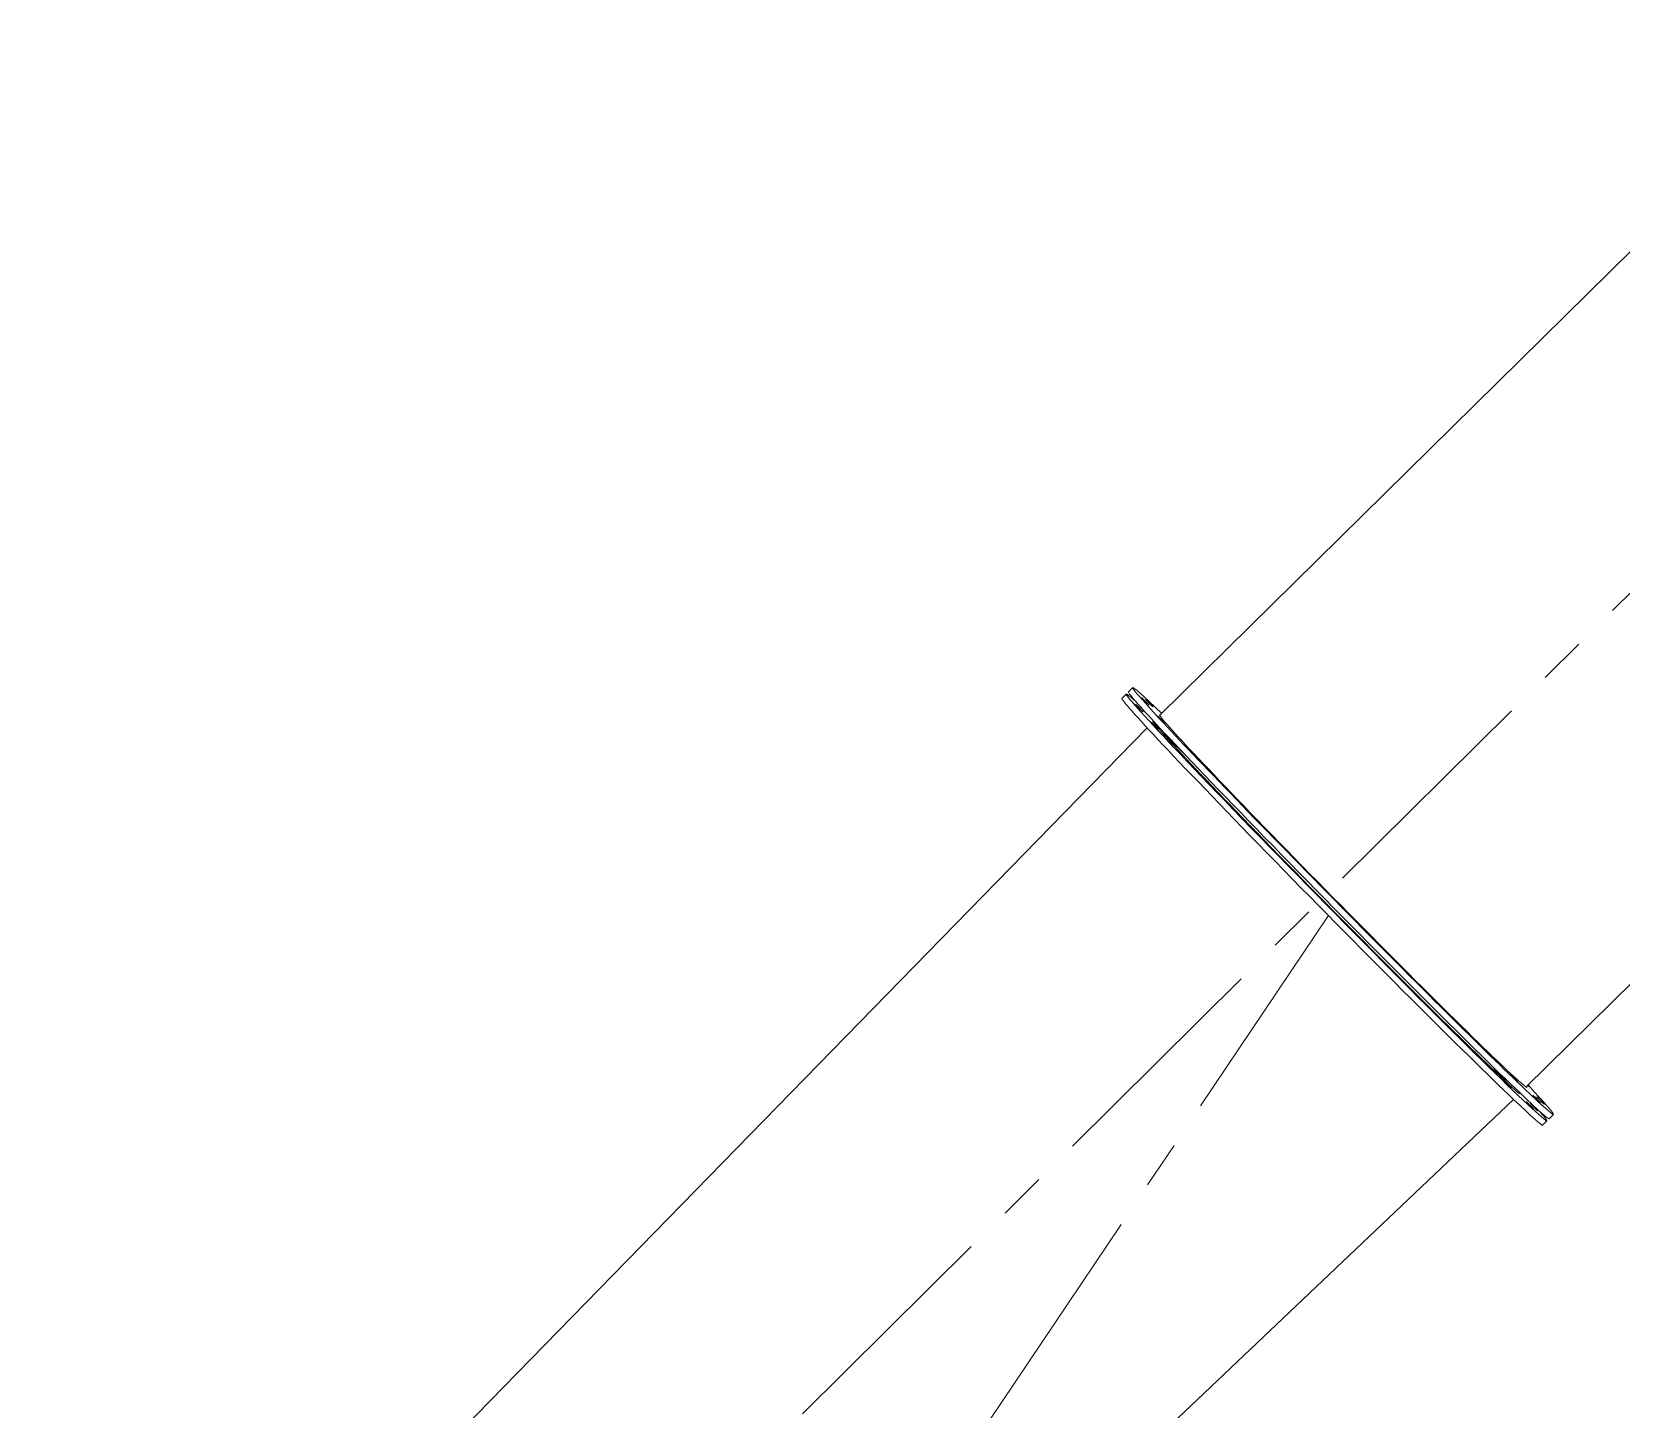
# Model space of a CAD drawing. Header units: inches. Extents: x -350577 to -266477, y -437959 to -377535.
# Drawn here: x -288864 to -286775, y -388350 to -386539 of the extents above; entities that cross this region are included whole.
import ezdxf

# ---------------------------------------------------------------- set-up
doc = ezdxf.new("R2010")
doc.units = ezdxf.units.IN
doc.header["$MEASUREMENT"] = 0
doc.linetypes.add('CENTER', pattern=[2, 1.25, -0.25, 0.25, -0.25])
doc.layers.add('CENTER       (itatec)', color=4, linetype='CENTER', lineweight=9)
doc.layers.add('ORGINAL (itatec)', color=3, linetype='Continuous', lineweight=9)

msp = doc.modelspace()

# ---------------------------------------------------------------- linework, layer by layer
at = {"layer": 'CENTER       (itatec)', "ltscale": 250}
for points in [[(-293131.3, -394810.7), (-293131.3, -393930.6, -0.22693), (-292822.1, -393284.3), (-286197.3, -386715.8, -0.121189), (-285574.7, -386386.5), (-279619.5, -384303, 0.093142), (-278642.9, -383740.8), (-275878.1, -381973.7)], [(-290797.6, -396580.6), (-290797.6, -395684, -0.075825), (-290730.9, -395247.2), (-289635.9, -391447.8, -0.071032), (-289556.9, -391272.2), (-287159.8, -387700.5)]]:
    msp.add_lwpolyline(points, format="xyb", dxfattribs=at)
at = {"layer": 'ORGINAL (itatec)', "extrusion": (1.66533e-16, 0.816497, 0.57735)}
for p, q in [((-287381.7, -387437.6), (-286417.5, -386487.3)), ((-286900.1, -387926.1), (-285936, -386975.9)), ((-287431.4, -387415), (-287425.7, -387409.3)), ((-287422.8, -387406.5), (-287417.1, -387400.9)), ((-289730.9, -389842.6), (-287397.9, -387453.8)), ((-287424.1, -388424.2), (-286916.6, -387942.2)), ((-286878.2, -387976.2), (-286872.5, -387970.6)), ((-286869.7, -387967.7), (-286864, -387962.1))]:
    msp.add_line(p, q, dxfattribs=at)
at = {"layer": 'ORGINAL (itatec)'}
for centre, major_axis, start_param, end_param in [((-287149.1, -387689.9), (-276.6, 280.6), -0.286808, 2.627258), ((-287140.5, -387681.5), (-276.6, 280.6), -0.51446, 2.627258), ((-287146.2, -387687.1), (-276.6, 280.6), 0, 2.627258), ((-287154.8, -387695.6), (-276.6, 280.6), 0, 2.627258), ((-287140.5, -387681.5), (276.6, -280.6), -0.514334, 0.51446), ((-287154.8, -387695.6), (276.6, -280.6), -0.514334, 0), ((-287149.1, -387689.9), (276.6, -280.6), -0.514334, 0.286808), ((-287146.2, -387687.1), (276.6, -280.6), -0.514334, 0)]:
    msp.add_ellipse(centre, major_axis=major_axis, ratio=0.017941, start_param=start_param, end_param=end_param, dxfattribs=at)
at = {"layer": 'ORGINAL (itatec)', "extrusion": (-2.13321e-15, -1.86871e-15, -1)}
for centre in [(-287408.7, -387427.6), (-287400.2, -387419.2), (-287395.2, -387421.3), (-287388.3, -387451.2), (-287379.8, -387442.8), (-287344.5, -387498.1), (-287335.9, -387489.7), (-287273, -387555.4), (-287281.5, -387563.9), (-287124.1, -387724.7), (-287115.6, -387716.3), (-287045.1, -387804.1), (-287036.6, -387795.6), (-286976.3, -387872.2), (-286967.8, -387863.8), (-286894.5, -387950.2), (-286889.5, -387952.3), (-286885.9, -387941.8), (-286880.9, -387943.9)]:
    msp.add_ellipse(centre, major_axis=(4.91, -4.99), ratio=0.017941, start_param=-5.768851, end_param=0.514334, dxfattribs=at)
at = {"layer": 'ORGINAL (itatec)', "extrusion": (-3.47685e-15, -3.11509e-15, -1)}
msp.add_ellipse((-287403.7, -387429.7), major_axis=(-4.91, 4.99), ratio=0.017941, start_param=-1.883809, end_param=1.10667, dxfattribs=at)
at = {"layer": 'ORGINAL (itatec)', "extrusion": (-6.67866e-15, -6.19292e-15, -1)}
msp.add_ellipse((-287140.5, -387681.5), major_axis=(-241.5, 245), ratio=0.017941, start_param=-2.627258, end_param=0.076268, dxfattribs=at)
at = {"layer": 'ORGINAL (itatec)', "extrusion": (-7.2734e-15, -7.01293e-15, -1)}
msp.add_ellipse((-287149.1, -387689.9), major_axis=(-241.5, 245), ratio=0.017941, start_param=-2.627258, end_param=0.083509, dxfattribs=at)
at = {"layer": 'ORGINAL (itatec)', "extrusion": (-9.20722e-15, -8.76771e-15, -1)}
msp.add_ellipse((-287151.9, -387692.8), major_axis=(-240.8, 244.2), ratio=0.018194, start_param=0.331095, end_param=0.558445, dxfattribs=at)
at = {"layer": 'ORGINAL (itatec)', "extrusion": (-6.40202e-15, -6.15732e-15, -1)}
msp.add_ellipse((-287151.9, -387692.8), major_axis=(-235.2, 238.5), ratio=0.018194, start_param=0.301759, end_param=0.552053, dxfattribs=at)
at = {"layer": 'ORGINAL (itatec)', "extrusion": (-9.4942e-16, -1.01371e-15, -1)}
for centre in [(-287205.6, -387641.9), (-287197, -387633.5)]:
    msp.add_ellipse(centre, major_axis=(4.91, -4.99), ratio=0.017941, start_param=-5.768851, end_param=0.514334, dxfattribs=at)
at = {"layer": 'ORGINAL (itatec)', "extrusion": (-3.63469e-15, -3.35041e-15, -1)}
msp.add_ellipse((-287151.9, -387692.8), major_axis=(235.2, -238.5), ratio=0.018194, start_param=-0.534553, end_param=-0.2856, dxfattribs=at)
at = {"layer": 'ORGINAL (itatec)', "extrusion": (1.62218e-15, 1.83358e-15, -1)}
msp.add_ellipse((-287151.9, -387692.8), major_axis=(240.8, -244.2), ratio=0.018194, start_param=-0.541336, end_param=-0.316512, dxfattribs=at)
at = {"layer": 'ORGINAL (itatec)', "extrusion": (-5.69311e-15, -5.61126e-15, -1)}
msp.add_ellipse((-287149.1, -387689.9), major_axis=(241.5, -245), ratio=0.017941, start_param=-0.083509, end_param=0.514334, dxfattribs=at)
at = {"layer": 'ORGINAL (itatec)', "extrusion": (-5.92862e-15, -5.60955e-15, -1)}
msp.add_ellipse((-287140.5, -387681.5), major_axis=(241.5, -245), ratio=0.017941, start_param=-0.076268, end_param=0.514334, dxfattribs=at)
at = {"layer": 'ORGINAL (itatec)', "extrusion": (-7.70829e-15, -7.44157e-15, -1)}
for centre in [(-286915.8, -387914.2), (-286924.4, -387922.6)]:
    msp.add_ellipse(centre, major_axis=(4.91, -4.99), ratio=0.017941, start_param=-5.768851, end_param=0.514334, dxfattribs=at)
at = {"layer": 'ORGINAL (itatec)', "extrusion": (-5.57223e-15, -5.18035e-15, -1)}
msp.add_ellipse((-286901.3, -387920.3), major_axis=(-4.91, 4.99), ratio=0.017941, start_param=-2.627258, end_param=-2.37301, dxfattribs=at)
at = {"layer": 'ORGINAL (itatec)', "extrusion": (-5.92748e-15, -5.45255e-15, -1)}
msp.add_ellipse((-286901.3, -387920.3), major_axis=(4.91, -4.99), ratio=0.017941, start_param=-0.768582, end_param=0.514334, dxfattribs=at)

doc.saveas('drawing.dxf')
